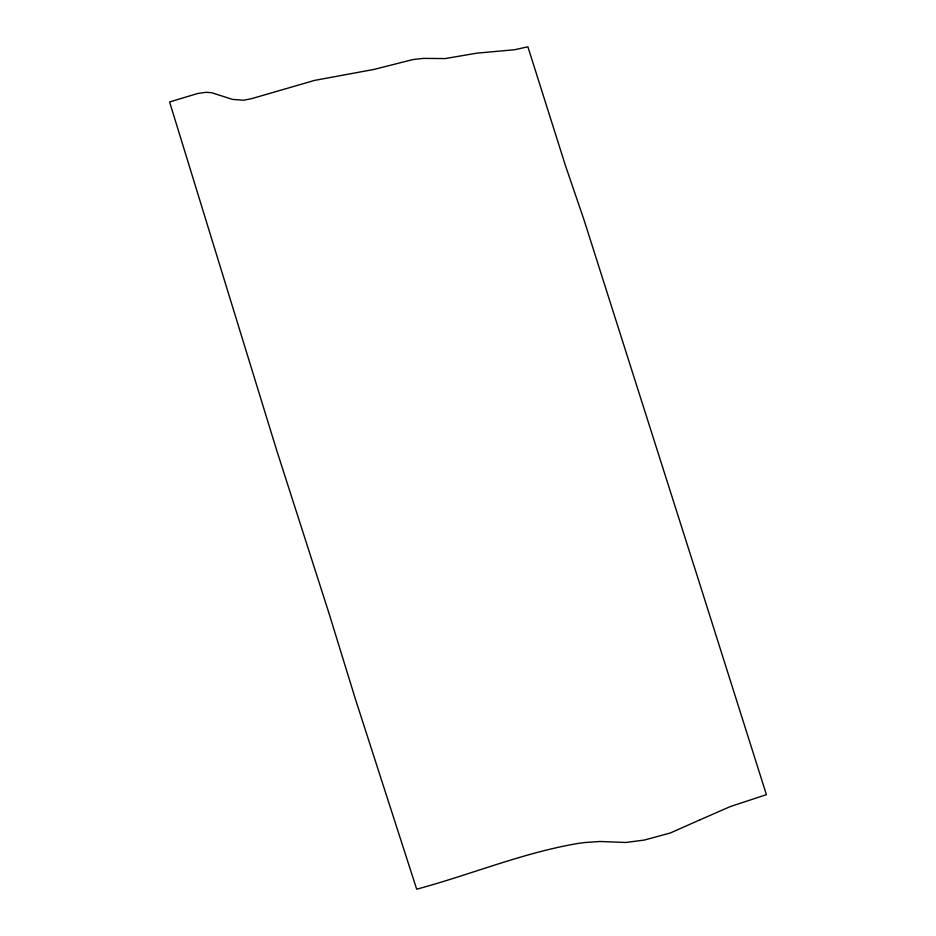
<?xml version="1.0" encoding="UTF-8"?>
<svg xmlns="http://www.w3.org/2000/svg" width="936" height="936" viewBox="0 0 936 936"><rect width="100%" height="100%" fill="white"/><g stroke="black" fill="none" stroke-linecap="round" stroke-linejoin="round"><path stroke-width="1.4" d="M700.034 819.796L670.445 832.946L644.225 840.083L625.763 842.47L600.07 841.487L585.374 842.482A131.297 37.148 -17.5 0 0 577.921 843.453C522.721 852.801 470.574 874.704 416.695 889.2L355.306 698.747L334.456 631.051A91.822 2.27 72.9 0 0 328.711 612.39L276.682 450.298L169.591 101.942L197.917 93.436L205.99 92.313L211.618 92.699L232.514 99.403L243.805 100.222L251.796 98.596L314.683 80.379L373.932 69.439L412.542 59.658L423.365 58.383L445.15 58.582L476.763 53.165L514.671 49.725L527.892 46.8L565.496 165.742L583.853 219.398L691.938 559.389A368.257 9.114 72.9 0 0 697.144 575.663L766.408 794.676L730.337 806.551L700.034 819.796"/></g></svg>
